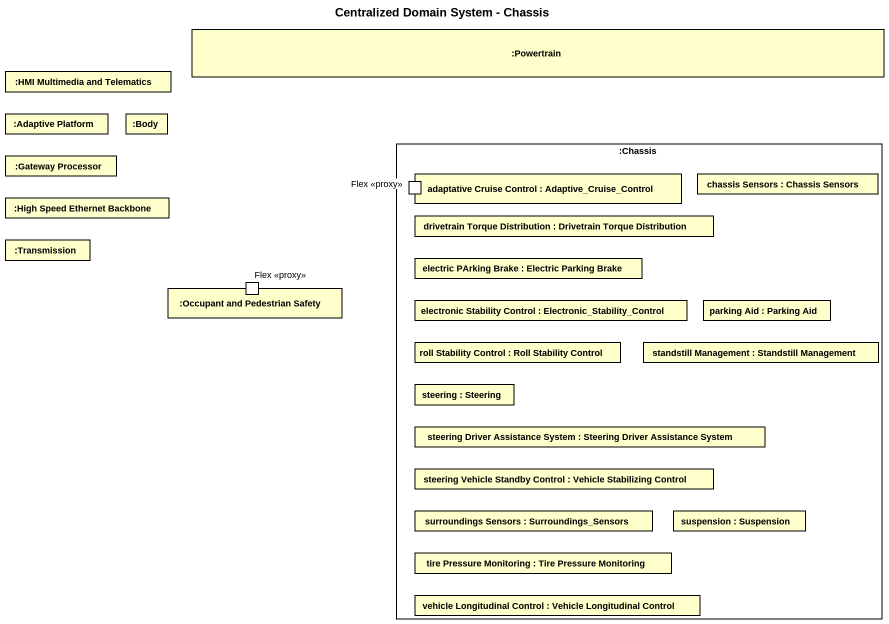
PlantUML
@startuml
title Centralized Domain System - Chassis
rectangle ":Powertrain" as Powertrain
rectangle ":HMI Multimedia and Telematics" as HMI_Multimedia_and
rectangle ":Adaptive Platform" as Adaptive_Platform
rectangle ":Body" as Body
rectangle ":Gateway Processor" as Gateway_Processor
rectangle ":Chassis" as Chassis {
  rectangle "adaptative Cruise Control : Adaptive_Cruise_Control" as adaptative_Cruise_Control {
    port "Flex <<proxy>>" as Flex_proxy
  }
  rectangle "chassis Sensors : Chassis Sensors" as chassis_Sensors
  rectangle "drivetrain Torque Distribution : Drivetrain Torque Distribution" as drivetrain_Torque
  rectangle "electric PArking Brake : Electric Parking Brake" as electric_PArking_Brake
  rectangle "electronic Stability Control : Electronic_Stability_Control" as electronic_Stability_Control
  rectangle "parking Aid : Parking Aid" as parking_Aid
  rectangle "roll Stability Control : Roll Stability Control" as roll_Stability_Control
  rectangle "standstill Management : Standstill Management" as standstill_Management
  rectangle "steering : Steering" as steering
  rectangle "steering Driver Assistance System : Steering Driver Assistance System" as steering_Driver_Assistance
  rectangle "steering Vehicle Standby Control : Vehicle Stabilizing Control" as steering_Vehicle_Standby
  rectangle "surroundings Sensors : Surroundings_Sensors" as surroundings_Sensors
  rectangle "suspension : Suspension" as suspension
  rectangle "tire Pressure Monitoring : Tire Pressure Monitoring" as tire_Pressure_Monitoring
  rectangle "vehicle Longitudinal Control : Vehicle Longitudinal Control" as vehicle_Longitudinal_Control
}
rectangle ":High Speed Ethernet Backbone" as High_Speed_Ethernet_Backbone
rectangle ":Transmission" as Transmission
rectangle ":Occupant and Pedestrian Safety" as Occupant_and_Pedestrian {
  port "Flex <<proxy>>" as Flex_proxy_2
}
@enduml
